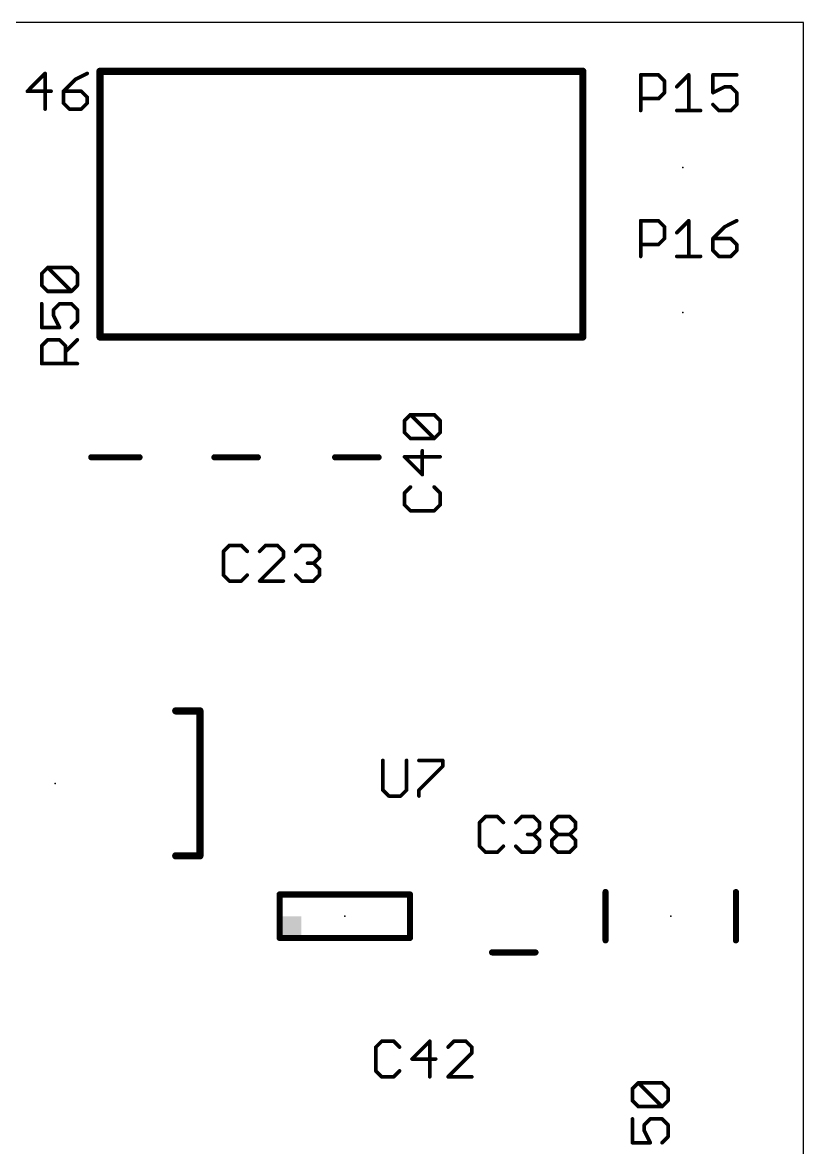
# Model space of a CAD drawing. Extents: x -0.01 to 3.1, y -0.02 to 3.54.
# Drawn here: x 1.922 to 2.559, y 2.626 to 3.543 of the extents above; entities that cross this region are included whole.
import ezdxf

# ---------------------------------------------------------------- set-up
doc = ezdxf.new("R2010")
doc.units = 0
for name, color, linetype in [('20', 7, 'CONTINUOUS'), ('21', 253, 'CONTINUOUS'), ('23', 7, 'CONTINUOUS'), ('25', 253, 'CONTINUOUS')]:
    doc.layers.add(name, color=color, linetype=linetype)

# ---------------------------------------------------------------- blocks, each defined once
blk = doc.blocks.new('RECT')
blk.add_solid([(-0.5, -0.5), (0.5, -0.5), (-0.5, 0.5), (0.5, 0.5)])

msp = doc.modelspace()

# ---------------------------------------------------------------- linework, layer by layer
at = {"layer": '20'}
for p, q in [((2.559055, 3.543307), (0, 3.543307)), ((2.559055, 0), (2.559055, 3.543307))]:
    msp.add_line(p, q, dxfattribs=at)
at = {"layer": '21'}
for points, const_width in [([(1.985433, 3.287008), (1.985433, 3.503543)], 0.005906), ([(1.985433, 3.503543), (2.379134, 3.503543)], 0.005906), ([(2.379134, 3.503543), (2.379134, 3.287008)], 0.005906), ([(2.379134, 3.287008), (1.985433, 3.287008)], 0.005906), ([(2.017717, 3.188976), (1.978346, 3.188976)], 0.005), ([(2.07874, 3.188976), (2.114173, 3.188976)], 0.005), ([(2.177165, 3.188976), (2.212598, 3.188976)], 0.005), ([(2.047244, 2.982283), (2.066929, 2.982283)], 0.005906), ([(2.066929, 2.982283), (2.066929, 2.864173)], 0.005906), ([(2.066929, 2.864173), (2.047244, 2.864173)], 0.005906), ([(2.13189, 2.797244), (2.13189, 2.832677)], 0.005), ([(2.13189, 2.832677), (2.238189, 2.832677)], 0.005), ([(2.238189, 2.797244), (2.238189, 2.832677)], 0.005), ([(2.397638, 2.834646), (2.397638, 2.795276)], 0.005), ([(2.503937, 2.834646), (2.503937, 2.795276)], 0.005), ([(2.13189, 2.797244), (2.238189, 2.797244)], 0.005), ([(2.340551, 2.785433), (2.305118, 2.785433)], 0.005)]:
    msp.add_lwpolyline(points, dxfattribs=dict(at, const_width=const_width))
for points, const_width in [([(1.985433, 3.50502, 1), (1.985433, 3.502067)], 0.002953), ([(1.986909, 3.503543, 1), (1.983957, 3.503543)], 0.002953), ([(2.38061, 3.503543, 1), (2.377657, 3.503543)], 0.002953), ([(2.379134, 3.502067, 1), (2.379134, 3.50502)], 0.002953), ([(1.985433, 3.288484, 1), (1.985433, 3.285531)], 0.002953), ([(1.983957, 3.287008, 1), (1.986909, 3.287008)], 0.002953), ([(2.377657, 3.287008, 1), (2.38061, 3.287008)], 0.002953), ([(2.379134, 3.285531, 1), (2.379134, 3.288484)], 0.002953), ([(1.978346, 3.190226, 1), (1.978346, 3.187726)], 0.0025), ([(2.017717, 3.187726, 1), (2.017717, 3.190226)], 0.0025), ([(2.07874, 3.190226, 1), (2.07874, 3.187726)], 0.0025), ([(2.114173, 3.187726, 1), (2.114173, 3.190226)], 0.0025), ([(2.177165, 3.190226, 1), (2.177165, 3.187726)], 0.0025), ([(2.212598, 3.187726, 1), (2.212598, 3.190226)], 0.0025), ([(2.047244, 2.98376, 1), (2.047244, 2.980807)], 0.002953), ([(2.068406, 2.982283, 1), (2.065453, 2.982283)], 0.002953), ([(2.066929, 2.980807, 1), (2.066929, 2.98376)], 0.002953), ([(2.047244, 2.86565, 1), (2.047244, 2.862697)], 0.002953), ([(2.065453, 2.864173, 1), (2.068406, 2.864173)], 0.002953), ([(2.066929, 2.862697, 1), (2.066929, 2.86565)], 0.002953), ([(2.13314, 2.832677, 1), (2.13064, 2.832677)], 0.0025), ([(2.13189, 2.833927, 1), (2.13189, 2.831427)], 0.0025), ([(2.239439, 2.832677, 1), (2.236939, 2.832677)], 0.0025), ([(2.238189, 2.831427, 1), (2.238189, 2.833927)], 0.0025), ([(2.398888, 2.834646, 1), (2.396388, 2.834646)], 0.0025), ([(2.505187, 2.834646, 1), (2.502687, 2.834646)], 0.0025), ([(2.13189, 2.798494, 1), (2.13189, 2.795994)], 0.0025), ([(2.13064, 2.797244, 1), (2.13314, 2.797244)], 0.0025), ([(2.236939, 2.797244, 1), (2.239439, 2.797244)], 0.0025), ([(2.238189, 2.795994, 1), (2.238189, 2.798494)], 0.0025), ([(2.396388, 2.795276, 1), (2.398888, 2.795276)], 0.0025), ([(2.502687, 2.795276, 1), (2.505187, 2.795276)], 0.0025), ([(2.305118, 2.786683, 1), (2.305118, 2.784183)], 0.0025), ([(2.340551, 2.784183, 1), (2.340551, 2.786683)], 0.0025)]:
    msp.add_lwpolyline(points, format="xyb", dxfattribs=dict(at, const_width=const_width))
at = {"layer": '23'}
for p in [(2.182283, 3.503543), (2.46063, 3.425197), (2.46063, 3.307087), (1.998031, 3.188976), (2.096457, 3.188976), (2.194882, 3.188976), (1.948819, 2.923228), (2.185039, 2.814961), (2.450787, 2.814961), (2.322835, 2.785433)]:
    msp.add_point(p, dxfattribs=at)
at = {"layer": '25', "const_width": 0.003}
for points in [[(1.940753, 3.501785), (1.926241, 3.487272)], [(1.940753, 3.47276), (1.940753, 3.501785)], [(1.975056, 3.501785), (1.965381, 3.496947)], [(1.965381, 3.496947), (1.955706, 3.487272)], [(2.426303, 3.471579), (2.426303, 3.500603)], [(2.426303, 3.500603), (2.440815, 3.500603)], [(2.440815, 3.500603), (2.445653, 3.495766)], [(2.445653, 3.495766), (2.445653, 3.486091)], [(2.455768, 3.490929), (2.465443, 3.500603)], [(2.465443, 3.500603), (2.465443, 3.471579)], [(2.504583, 3.500603), (2.485234, 3.500603)], [(2.485234, 3.500603), (2.485234, 3.486091)], [(1.926241, 3.487272), (1.945591, 3.487272)], [(1.955706, 3.487272), (1.955706, 3.477597)], [(1.970218, 3.487272), (1.955706, 3.487272)], [(1.975056, 3.482435), (1.970218, 3.487272)], [(2.445653, 3.486091), (2.440815, 3.481254)], [(2.485234, 3.486091), (2.494908, 3.490929)], [(2.494908, 3.490929), (2.499746, 3.490929)], [(2.499746, 3.490929), (2.504583, 3.486091)], [(2.504583, 3.486091), (2.504583, 3.476416)], [(1.955706, 3.477597), (1.960543, 3.47276)], [(1.970218, 3.47276), (1.975056, 3.477597)], [(1.975056, 3.477597), (1.975056, 3.482435)], [(2.440815, 3.481254), (2.426303, 3.481254)], [(2.490071, 3.471579), (2.485234, 3.476416)], [(2.504583, 3.476416), (2.499746, 3.471579)], [(1.960543, 3.47276), (1.970218, 3.47276)], [(2.455768, 3.471579), (2.475118, 3.471579)], [(2.499746, 3.471579), (2.490071, 3.471579)], [(2.426303, 3.352681), (2.426303, 3.381706)], [(2.426303, 3.381706), (2.440815, 3.381706)], [(2.440815, 3.381706), (2.445653, 3.376868)], [(2.455768, 3.372031), (2.465443, 3.381706)], [(2.465443, 3.381706), (2.465443, 3.352681)], [(2.504583, 3.381706), (2.494908, 3.376868)], [(2.445653, 3.376868), (2.445653, 3.367193)], [(2.494908, 3.376868), (2.485234, 3.367193)], [(2.445653, 3.367193), (2.440815, 3.362356)], [(2.485234, 3.367193), (2.485234, 3.357518)], [(2.499746, 3.367193), (2.485234, 3.367193)], [(2.504583, 3.362356), (2.499746, 3.367193)], [(2.440815, 3.362356), (2.426303, 3.362356)], [(2.485234, 3.357518), (2.490071, 3.352681)], [(2.499746, 3.352681), (2.504583, 3.357518)], [(2.504583, 3.357518), (2.504583, 3.362356)], [(2.455768, 3.352681), (2.475118, 3.352681)], [(2.490071, 3.352681), (2.499746, 3.352681)], [(1.937979, 3.338722), (1.942817, 3.34356)], [(1.937979, 3.329047), (1.937979, 3.338722)], [(1.942817, 3.34356), (1.962167, 3.34356)], [(1.962167, 3.32421), (1.942817, 3.34356)], [(1.962167, 3.34356), (1.967004, 3.338722)], [(1.967004, 3.338722), (1.967004, 3.329047)], [(1.942817, 3.32421), (1.937979, 3.329047)], [(1.967004, 3.329047), (1.962167, 3.32421)], [(1.962167, 3.32421), (1.942817, 3.32421)], [(1.937979, 3.314094), (1.937979, 3.294745)], [(1.947654, 3.309257), (1.952492, 3.314094)], [(1.947654, 3.30442), (1.947654, 3.309257)], [(1.952492, 3.314094), (1.962167, 3.314094)], [(1.962167, 3.314094), (1.967004, 3.309257)], [(1.967004, 3.309257), (1.967004, 3.299582)], [(1.952492, 3.294745), (1.947654, 3.30442)], [(1.967004, 3.299582), (1.962167, 3.294745)], [(1.937979, 3.294745), (1.952492, 3.294745)], [(1.937979, 3.279792), (1.942817, 3.284629)], [(1.942817, 3.284629), (1.952492, 3.284629)], [(1.952492, 3.284629), (1.957329, 3.279792)], [(1.957329, 3.274954), (1.967004, 3.284629)], [(1.937979, 3.26528), (1.937979, 3.279792)], [(1.957329, 3.279792), (1.957329, 3.26528)], [(1.967004, 3.26528), (1.937979, 3.26528)], [(2.233759, 3.218831), (2.238596, 3.223668)], [(2.233759, 3.209156), (2.233759, 3.218831)], [(2.238596, 3.223668), (2.257946, 3.223668)], [(2.257946, 3.204318), (2.238596, 3.223668)], [(2.257946, 3.223668), (2.262783, 3.218831)], [(2.262783, 3.218831), (2.262783, 3.209156)], [(2.238596, 3.204318), (2.233759, 3.209156)], [(2.262783, 3.209156), (2.257946, 3.204318)], [(2.257946, 3.204318), (2.238596, 3.204318)], [(2.262783, 3.189365), (2.233759, 3.189365)], [(2.233759, 3.189365), (2.248271, 3.174853)], [(2.248271, 3.174853), (2.248271, 3.194203)], [(2.238596, 3.164738), (2.233759, 3.1599)], [(2.262783, 3.1599), (2.257946, 3.164738)], [(2.233759, 3.1599), (2.233759, 3.150225)], [(2.262783, 3.150225), (2.262783, 3.1599)], [(2.233759, 3.150225), (2.238596, 3.145388)], [(2.238596, 3.145388), (2.257946, 3.145388)], [(2.257946, 3.145388), (2.262783, 3.150225)], [(2.090983, 3.117139), (2.086146, 3.112301)], [(2.100658, 3.117139), (2.090983, 3.117139)], [(2.105495, 3.112301), (2.100658, 3.117139)], [(2.120448, 3.117139), (2.115611, 3.112301)], [(2.130123, 3.117139), (2.120448, 3.117139)], [(2.134961, 3.112301), (2.130123, 3.117139)], [(2.145076, 3.112301), (2.149913, 3.117139)], [(2.149913, 3.117139), (2.159588, 3.117139)], [(2.159588, 3.117139), (2.164426, 3.112301)], [(2.086146, 3.112301), (2.086146, 3.092952)], [(2.115611, 3.088114), (2.134961, 3.107464)], [(2.134961, 3.107464), (2.134961, 3.112301)], [(2.164426, 3.107464), (2.159588, 3.102626)], [(2.164426, 3.112301), (2.164426, 3.107464)], [(2.159588, 3.102626), (2.154751, 3.102626)], [(2.159588, 3.102626), (2.164426, 3.097789)], [(2.164426, 3.097789), (2.164426, 3.092952)], [(2.086146, 3.092952), (2.090983, 3.088114)], [(2.100658, 3.088114), (2.105495, 3.092952)], [(2.149913, 3.088114), (2.145076, 3.092952)], [(2.164426, 3.092952), (2.159588, 3.088114)], [(2.090983, 3.088114), (2.100658, 3.088114)], [(2.134961, 3.088114), (2.115611, 3.088114)], [(2.159588, 3.088114), (2.149913, 3.088114)], [(2.216067, 2.941942), (2.216067, 2.917755)], [(2.235417, 2.917755), (2.235417, 2.941942)], [(2.245532, 2.941942), (2.264882, 2.941942)], [(2.264882, 2.941942), (2.264882, 2.937105)], [(2.264882, 2.937105), (2.245532, 2.917755)], [(2.216067, 2.917755), (2.220904, 2.912917)], [(2.230579, 2.912917), (2.235417, 2.917755)], [(2.245532, 2.917755), (2.245532, 2.912917)], [(2.220904, 2.912917), (2.230579, 2.912917)], [(2.299832, 2.896163), (2.294994, 2.891325)], [(2.309507, 2.896163), (2.299832, 2.896163)], [(2.314344, 2.891325), (2.309507, 2.896163)], [(2.324459, 2.891325), (2.329297, 2.896163)], [(2.329297, 2.896163), (2.338972, 2.896163)], [(2.338972, 2.896163), (2.343809, 2.891325)], [(2.353925, 2.891325), (2.358762, 2.896163)], [(2.358762, 2.896163), (2.368437, 2.896163)], [(2.368437, 2.896163), (2.373274, 2.891325)], [(2.294994, 2.891325), (2.294994, 2.871975)], [(2.343809, 2.891325), (2.343809, 2.886488)], [(2.353925, 2.886488), (2.353925, 2.891325)], [(2.373274, 2.891325), (2.373274, 2.886488)], [(2.338972, 2.88165), (2.334134, 2.88165)], [(2.343809, 2.886488), (2.338972, 2.88165)], [(2.338972, 2.88165), (2.343809, 2.876813)], [(2.358762, 2.88165), (2.353925, 2.886488)], [(2.353925, 2.876813), (2.358762, 2.88165)], [(2.358762, 2.88165), (2.368437, 2.88165)], [(2.373274, 2.886488), (2.368437, 2.88165)], [(2.368437, 2.88165), (2.373274, 2.876813)], [(2.294994, 2.871975), (2.299832, 2.867138)], [(2.309507, 2.867138), (2.314344, 2.871975)], [(2.329297, 2.867138), (2.324459, 2.871975)], [(2.343809, 2.871975), (2.338972, 2.867138)], [(2.343809, 2.876813), (2.343809, 2.871975)], [(2.353925, 2.871975), (2.353925, 2.876813)], [(2.358762, 2.867138), (2.353925, 2.871975)], [(2.373274, 2.871975), (2.368437, 2.867138)], [(2.373274, 2.876813), (2.373274, 2.871975)], [(2.299832, 2.867138), (2.309507, 2.867138)], [(2.338972, 2.867138), (2.329297, 2.867138)], [(2.368437, 2.867138), (2.358762, 2.867138)], [(2.215186, 2.713092), (2.210349, 2.708254)], [(2.224861, 2.713092), (2.215186, 2.713092)], [(2.229698, 2.708254), (2.224861, 2.713092)], [(2.254326, 2.713092), (2.239814, 2.698579)], [(2.254326, 2.684067), (2.254326, 2.713092)], [(2.274116, 2.713092), (2.269279, 2.708254)], [(2.283791, 2.713092), (2.274116, 2.713092)], [(2.288629, 2.708254), (2.283791, 2.713092)], [(2.210349, 2.708254), (2.210349, 2.688904)], [(2.269279, 2.684067), (2.288629, 2.703417)], [(2.288629, 2.703417), (2.288629, 2.708254)], [(2.239814, 2.698579), (2.259164, 2.698579)], [(2.210349, 2.688904), (2.215186, 2.684067)], [(2.224861, 2.684067), (2.229698, 2.688904)], [(2.215186, 2.684067), (2.224861, 2.684067)], [(2.288629, 2.684067), (2.269279, 2.684067)], [(2.419574, 2.674352), (2.424411, 2.67919)], [(2.424411, 2.67919), (2.443761, 2.67919)], [(2.443761, 2.65984), (2.424411, 2.67919)], [(2.443761, 2.67919), (2.448598, 2.674352)], [(2.419574, 2.664677), (2.419574, 2.674352)], [(2.448598, 2.674352), (2.448598, 2.664677)], [(2.424411, 2.65984), (2.419574, 2.664677)], [(2.443761, 2.65984), (2.424411, 2.65984)], [(2.448598, 2.664677), (2.443761, 2.65984)], [(2.419574, 2.649724), (2.419574, 2.630375)], [(2.429249, 2.644887), (2.434086, 2.649724)], [(2.434086, 2.649724), (2.443761, 2.649724)], [(2.443761, 2.649724), (2.448598, 2.644887)], [(2.429249, 2.640049), (2.429249, 2.644887)], [(2.434086, 2.630375), (2.429249, 2.640049)], [(2.448598, 2.644887), (2.448598, 2.635212)], [(2.419574, 2.630375), (2.434086, 2.630375)], [(2.448598, 2.635212), (2.443761, 2.630375)]]:
    msp.add_lwpolyline(points, dxfattribs=at)
at = {"layer": '25', "const_width": 0.0015}
for points in [[(1.941503, 3.501785, 1), (1.940003, 3.501785)], [(1.941283, 3.501254, 1), (1.940223, 3.502315)], [(1.975391, 3.501114, 1), (1.97472, 3.502455)], [(1.965045, 3.497618, 1), (1.965716, 3.496276)], [(1.965911, 3.496417, 1), (1.96485, 3.497477)], [(2.427053, 3.500603, 1), (2.425553, 3.500603)], [(2.426303, 3.501353, 1), (2.426303, 3.499853)], [(2.441346, 3.501134, 1), (2.440285, 3.500073)], [(2.440815, 3.499853, 1), (2.440815, 3.501353)], [(2.446403, 3.495766, 1), (2.444903, 3.495766)], [(2.445123, 3.495236, 1), (2.446183, 3.496296)], [(2.466193, 3.500603, 1), (2.464693, 3.500603)], [(2.465973, 3.500073, 1), (2.464913, 3.501134)], [(2.485234, 3.501353, 1), (2.485234, 3.499853)], [(2.485984, 3.500603, 1), (2.484484, 3.500603)], [(2.504583, 3.499853, 1), (2.504583, 3.501353)], [(1.926241, 3.488022, 1), (1.926241, 3.486522)], [(1.92571, 3.487802, 1), (1.926771, 3.486742)], [(1.945591, 3.486522, 1), (1.945591, 3.488022)], [(1.956456, 3.487272, 1), (1.954956, 3.487272)], [(1.955706, 3.488022, 1), (1.955706, 3.486522)], [(1.955176, 3.487802, 1), (1.956236, 3.486742)], [(1.970749, 3.487802, 1), (1.969688, 3.486742)], [(1.970218, 3.486522, 1), (1.970218, 3.488022)], [(2.444903, 3.486091, 1), (2.446403, 3.486091)], [(2.446183, 3.485561, 1), (2.445123, 3.486621)], [(2.455238, 3.491459, 1), (2.456299, 3.490398)], [(2.484898, 3.486762, 1), (2.485569, 3.48542)], [(2.484484, 3.486091, 1), (2.485984, 3.486091)], [(2.494908, 3.491679, 1), (2.494908, 3.490179)], [(2.495244, 3.490258, 1), (2.494573, 3.491599)], [(2.500276, 3.491459, 1), (2.499215, 3.490398)], [(2.499746, 3.490179, 1), (2.499746, 3.491679)], [(2.505333, 3.486091, 1), (2.503833, 3.486091)], [(2.504053, 3.485561, 1), (2.505114, 3.486621)], [(1.956236, 3.478128, 1), (1.955176, 3.477067)], [(1.954956, 3.477597, 1), (1.956456, 3.477597)], [(1.975806, 3.482435, 1), (1.974306, 3.482435)], [(1.974306, 3.477597, 1), (1.975806, 3.477597)], [(1.974525, 3.481904, 1), (1.975586, 3.482965)], [(1.975586, 3.477067, 1), (1.974525, 3.478128)], [(2.426303, 3.482004, 1), (2.426303, 3.480504)], [(2.440285, 3.481784, 1), (2.441346, 3.480723)], [(2.440815, 3.480504, 1), (2.440815, 3.482004)], [(2.485764, 3.476946, 1), (2.484703, 3.475886)], [(2.503833, 3.476416, 1), (2.505333, 3.476416)], [(2.505114, 3.475886, 1), (2.504053, 3.476946)], [(1.940003, 3.47276, 1), (1.941503, 3.47276)], [(1.960543, 3.47351, 1), (1.960543, 3.47201)], [(1.960013, 3.47223, 1), (1.961074, 3.47329)], [(1.969688, 3.47329, 1), (1.970749, 3.47223)], [(1.970218, 3.47201, 1), (1.970218, 3.47351)], [(2.425553, 3.471579, 1), (2.427053, 3.471579)], [(2.455768, 3.472329, 1), (2.455768, 3.470829)], [(2.464693, 3.471579, 1), (2.466193, 3.471579)], [(2.475118, 3.470829, 1), (2.475118, 3.472329)], [(2.490071, 3.472329, 1), (2.490071, 3.470829)], [(2.489541, 3.471048, 1), (2.490601, 3.472109)], [(2.499215, 3.472109, 1), (2.500276, 3.471048)], [(2.499746, 3.470829, 1), (2.499746, 3.472329)], [(2.427053, 3.381706, 1), (2.425553, 3.381706)], [(2.426303, 3.382456, 1), (2.426303, 3.380956)], [(2.441346, 3.382236, 1), (2.440285, 3.381176)], [(2.440815, 3.380956, 1), (2.440815, 3.382456)], [(2.466193, 3.381706, 1), (2.464693, 3.381706)], [(2.465973, 3.381176, 1), (2.464913, 3.382236)], [(2.504919, 3.381035, 1), (2.504248, 3.382377)], [(2.446403, 3.376868, 1), (2.444903, 3.376868)], [(2.445123, 3.376338, 1), (2.446183, 3.377399)], [(2.494573, 3.377539, 1), (2.495244, 3.376198)], [(2.495439, 3.376338, 1), (2.494378, 3.377399)], [(2.444903, 3.367193, 1), (2.446403, 3.367193)], [(2.446183, 3.366663, 1), (2.445123, 3.367724)], [(2.455238, 3.372561, 1), (2.456299, 3.371501)], [(2.484703, 3.367724, 1), (2.485764, 3.366663)], [(2.485984, 3.367193, 1), (2.484484, 3.367193)], [(2.485234, 3.367943, 1), (2.485234, 3.366443)], [(2.500276, 3.367724, 1), (2.499215, 3.366663)], [(2.499746, 3.366443, 1), (2.499746, 3.367943)], [(2.426303, 3.363106, 1), (2.426303, 3.361606)], [(2.440285, 3.362886, 1), (2.441346, 3.361826)], [(2.440815, 3.361606, 1), (2.440815, 3.363106)], [(2.485764, 3.358049, 1), (2.484703, 3.356988)], [(2.484484, 3.357518, 1), (2.485984, 3.357518)], [(2.505333, 3.362356, 1), (2.503833, 3.362356)], [(2.503833, 3.357518, 1), (2.505333, 3.357518)], [(2.504053, 3.361826, 1), (2.505114, 3.362886)], [(2.505114, 3.356988, 1), (2.504053, 3.358049)], [(2.425553, 3.352681, 1), (2.427053, 3.352681)], [(2.455768, 3.353431, 1), (2.455768, 3.351931)], [(2.464693, 3.352681, 1), (2.466193, 3.352681)], [(2.475118, 3.351931, 1), (2.475118, 3.353431)], [(2.490071, 3.353431, 1), (2.490071, 3.351931)], [(2.489541, 3.352151, 1), (2.490601, 3.353211)], [(2.499215, 3.353211, 1), (2.500276, 3.352151)], [(2.499746, 3.351931, 1), (2.499746, 3.353431)], [(1.938729, 3.338722, 1), (1.937229, 3.338722)], [(1.937449, 3.339253, 1), (1.93851, 3.338192)], [(1.943347, 3.34409, 1), (1.942286, 3.343029)], [(1.942817, 3.34431, 1), (1.942817, 3.34281)], [(1.943347, 3.343029, 1), (1.942286, 3.34409)], [(1.962697, 3.34409, 1), (1.961636, 3.343029)], [(1.962167, 3.34281, 1), (1.962167, 3.34431)], [(1.967754, 3.338722, 1), (1.966254, 3.338722)], [(1.966474, 3.338192, 1), (1.967534, 3.339253)], [(1.93851, 3.329578, 1), (1.937449, 3.328517)], [(1.937229, 3.329047, 1), (1.938729, 3.329047)], [(1.966254, 3.329047, 1), (1.967754, 3.329047)], [(1.967534, 3.328517, 1), (1.966474, 3.329578)], [(1.942817, 3.32496, 1), (1.942817, 3.32346)], [(1.942286, 3.32368, 1), (1.943347, 3.32474)], [(1.961636, 3.32474, 1), (1.962697, 3.32368)], [(1.961636, 3.32368, 1), (1.962697, 3.32474)], [(1.962167, 3.32346, 1), (1.962167, 3.32496)], [(1.938729, 3.314094, 1), (1.937229, 3.314094)], [(1.948404, 3.309257, 1), (1.946904, 3.309257)], [(1.947124, 3.309787, 1), (1.948184, 3.308727)], [(1.952492, 3.314844, 1), (1.952492, 3.313344)], [(1.953022, 3.313564, 1), (1.951961, 3.314625)], [(1.962697, 3.314625, 1), (1.961636, 3.313564)], [(1.962167, 3.313344, 1), (1.962167, 3.314844)], [(1.967754, 3.309257, 1), (1.966254, 3.309257)], [(1.966474, 3.308727, 1), (1.967534, 3.309787)], [(1.948325, 3.304755, 1), (1.946983, 3.304084)], [(1.946904, 3.30442, 1), (1.948404, 3.30442)], [(1.967534, 3.299052, 1), (1.966474, 3.300112)], [(1.937979, 3.295495, 1), (1.937979, 3.293995)], [(1.937229, 3.294745, 1), (1.938729, 3.294745)], [(1.951821, 3.294409, 1), (1.953162, 3.29508)], [(1.952492, 3.293995, 1), (1.952492, 3.295495)], [(1.961636, 3.295275, 1), (1.962697, 3.294214)], [(1.966254, 3.299582, 1), (1.967754, 3.299582)], [(1.942817, 3.285379, 1), (1.942817, 3.283879)], [(1.943347, 3.284099, 1), (1.942286, 3.28516)], [(1.953022, 3.28516, 1), (1.951961, 3.284099)], [(1.952492, 3.283879, 1), (1.952492, 3.285379)], [(1.967534, 3.284099, 1), (1.966474, 3.28516)], [(1.938729, 3.279792, 1), (1.937229, 3.279792)], [(1.937449, 3.280322, 1), (1.93851, 3.279262)], [(1.958079, 3.279792, 1), (1.956579, 3.279792)], [(1.956799, 3.275485, 1), (1.957859, 3.274424)], [(1.956799, 3.279262, 1), (1.957859, 3.280322)], [(1.937979, 3.26603, 1), (1.937979, 3.26453)], [(1.937229, 3.26528, 1), (1.938729, 3.26528)], [(1.956579, 3.26528, 1), (1.958079, 3.26528)], [(1.967004, 3.26453, 1), (1.967004, 3.26603)], [(2.233228, 3.219361, 1), (2.234289, 3.2183)], [(2.234509, 3.218831, 1), (2.233009, 3.218831)], [(2.238596, 3.224418, 1), (2.238596, 3.222918)], [(2.239127, 3.224198, 1), (2.238066, 3.223138)], [(2.239127, 3.223138, 1), (2.238066, 3.224198)], [(2.258476, 3.224198, 1), (2.257416, 3.223138)], [(2.257946, 3.222918, 1), (2.257946, 3.224418)], [(2.263533, 3.218831, 1), (2.262033, 3.218831)], [(2.262253, 3.2183, 1), (2.263314, 3.219361)], [(2.234289, 3.209686, 1), (2.233228, 3.208625)], [(2.233009, 3.209156, 1), (2.234509, 3.209156)], [(2.262033, 3.209156, 1), (2.263533, 3.209156)], [(2.263314, 3.208625, 1), (2.262253, 3.209686)], [(2.238596, 3.205068, 1), (2.238596, 3.203568)], [(2.238066, 3.203788, 1), (2.239127, 3.204849)], [(2.257416, 3.204849, 1), (2.258476, 3.203788)], [(2.257416, 3.203788, 1), (2.258476, 3.204849)], [(2.257946, 3.203568, 1), (2.257946, 3.205068)], [(2.234289, 3.189896, 1), (2.233228, 3.188835)], [(2.233759, 3.190115, 1), (2.233759, 3.188615)], [(2.249021, 3.194203, 1), (2.247521, 3.194203)], [(2.262783, 3.188615, 1), (2.262783, 3.190115)], [(2.247521, 3.174853, 1), (2.249021, 3.174853)], [(2.247741, 3.174323, 1), (2.248801, 3.175383)], [(2.239127, 3.164207, 1), (2.238066, 3.165268)], [(2.258476, 3.165268, 1), (2.257416, 3.164207)], [(2.233228, 3.160431, 1), (2.234289, 3.15937)], [(2.234509, 3.1599, 1), (2.233009, 3.1599)], [(2.263533, 3.1599, 1), (2.262033, 3.1599)], [(2.262253, 3.15937, 1), (2.263314, 3.160431)], [(2.234289, 3.150756, 1), (2.233228, 3.149695)], [(2.233009, 3.150225, 1), (2.234509, 3.150225)], [(2.238596, 3.146138, 1), (2.238596, 3.144638)], [(2.238066, 3.144858, 1), (2.239127, 3.145918)], [(2.257416, 3.145918, 1), (2.258476, 3.144858)], [(2.257946, 3.144638, 1), (2.257946, 3.146138)], [(2.262033, 3.150225, 1), (2.263533, 3.150225)], [(2.263314, 3.149695, 1), (2.262253, 3.150756)], [(2.090983, 3.117889, 1), (2.090983, 3.116389)], [(2.091513, 3.116609, 1), (2.090453, 3.117669)], [(2.101188, 3.117669, 1), (2.100128, 3.116609)], [(2.100658, 3.116389, 1), (2.100658, 3.117889)], [(2.120448, 3.117889, 1), (2.120448, 3.116389)], [(2.120979, 3.116609, 1), (2.119918, 3.117669)], [(2.130653, 3.117669, 1), (2.129593, 3.116609)], [(2.130123, 3.116389, 1), (2.130123, 3.117889)], [(2.149913, 3.117889, 1), (2.149913, 3.116389)], [(2.150444, 3.116609, 1), (2.149383, 3.117669)], [(2.160119, 3.117669, 1), (2.159058, 3.116609)], [(2.159588, 3.116389, 1), (2.159588, 3.117889)], [(2.085615, 3.112832, 1), (2.086676, 3.111771)], [(2.086896, 3.112301, 1), (2.085396, 3.112301)], [(2.104965, 3.111771, 1), (2.106026, 3.112832)], [(2.115081, 3.112832, 1), (2.116141, 3.111771)], [(2.135711, 3.112301, 1), (2.134211, 3.112301)], [(2.134211, 3.107464, 1), (2.135711, 3.107464)], [(2.13443, 3.111771, 1), (2.135491, 3.112832)], [(2.135491, 3.106934, 1), (2.13443, 3.107994)], [(2.144546, 3.112832, 1), (2.145606, 3.111771)], [(2.165176, 3.112301, 1), (2.163676, 3.112301)], [(2.163676, 3.107464, 1), (2.165176, 3.107464)], [(2.163895, 3.111771, 1), (2.164956, 3.112832)], [(2.164956, 3.106934, 1), (2.163895, 3.107994)], [(2.154751, 3.103376, 1), (2.154751, 3.101876)], [(2.160119, 3.103157, 1), (2.159058, 3.102096)], [(2.159058, 3.103157, 1), (2.160119, 3.102096)], [(2.159588, 3.101876, 1), (2.159588, 3.103376)], [(2.165176, 3.097789, 1), (2.163676, 3.097789)], [(2.163895, 3.097259, 1), (2.164956, 3.098319)], [(2.086676, 3.093482, 1), (2.085615, 3.092421)], [(2.085396, 3.092952, 1), (2.086896, 3.092952)], [(2.106026, 3.092421, 1), (2.104965, 3.093482)], [(2.145606, 3.093482, 1), (2.144546, 3.092421)], [(2.163676, 3.092952, 1), (2.165176, 3.092952)], [(2.164956, 3.092421, 1), (2.163895, 3.093482)], [(2.090983, 3.088864, 1), (2.090983, 3.087364)], [(2.090453, 3.087584, 1), (2.091513, 3.088645)], [(2.100128, 3.088645, 1), (2.101188, 3.087584)], [(2.100658, 3.087364, 1), (2.100658, 3.088864)], [(2.115611, 3.088864, 1), (2.115611, 3.087364)], [(2.115081, 3.088645, 1), (2.116141, 3.087584)], [(2.134961, 3.087364, 1), (2.134961, 3.088864)], [(2.149913, 3.088864, 1), (2.149913, 3.087364)], [(2.149383, 3.087584, 1), (2.150444, 3.088645)], [(2.159058, 3.088645, 1), (2.160119, 3.087584)], [(2.159588, 3.087364, 1), (2.159588, 3.088864)], [(2.216817, 2.941942, 1), (2.215317, 2.941942)], [(2.236167, 2.941942, 1), (2.234667, 2.941942)], [(2.245532, 2.942692, 1), (2.245532, 2.941192)], [(2.265632, 2.941942, 1), (2.264132, 2.941942)], [(2.264882, 2.941192, 1), (2.264882, 2.942692)], [(2.264132, 2.937105, 1), (2.265632, 2.937105)], [(2.265412, 2.936574, 1), (2.264352, 2.937635)], [(2.216597, 2.918285, 1), (2.215537, 2.917224)], [(2.215317, 2.917755, 1), (2.216817, 2.917755)], [(2.234667, 2.917755, 1), (2.236167, 2.917755)], [(2.235947, 2.917224, 1), (2.234886, 2.918285)], [(2.246282, 2.917755, 1), (2.244782, 2.917755)], [(2.245002, 2.918285, 1), (2.246062, 2.917224)], [(2.220904, 2.913667, 1), (2.220904, 2.912167)], [(2.220374, 2.912387, 1), (2.221435, 2.913448)], [(2.230049, 2.913448, 1), (2.23111, 2.912387)], [(2.230579, 2.912167, 1), (2.230579, 2.913667)], [(2.244782, 2.912917, 1), (2.246282, 2.912917)], [(2.299832, 2.896913, 1), (2.299832, 2.895413)], [(2.300362, 2.895632, 1), (2.299301, 2.896693)], [(2.310037, 2.896693, 1), (2.308976, 2.895632)], [(2.309507, 2.895413, 1), (2.309507, 2.896913)], [(2.329297, 2.896913, 1), (2.329297, 2.895413)], [(2.329827, 2.895632, 1), (2.328766, 2.896693)], [(2.339502, 2.896693, 1), (2.338441, 2.895632)], [(2.338972, 2.895413, 1), (2.338972, 2.896913)], [(2.358762, 2.896913, 1), (2.358762, 2.895413)], [(2.359292, 2.895632, 1), (2.358232, 2.896693)], [(2.368967, 2.896693, 1), (2.367907, 2.895632)], [(2.368437, 2.895413, 1), (2.368437, 2.896913)], [(2.295744, 2.891325, 1), (2.294244, 2.891325)], [(2.294464, 2.891855, 1), (2.295525, 2.890795)], [(2.313814, 2.890795, 1), (2.314874, 2.891855)], [(2.323929, 2.891855, 1), (2.32499, 2.890795)], [(2.344559, 2.891325, 1), (2.343059, 2.891325)], [(2.343279, 2.890795, 1), (2.34434, 2.891855)], [(2.354675, 2.891325, 1), (2.353175, 2.891325)], [(2.353394, 2.891855, 1), (2.354455, 2.890795)], [(2.374024, 2.891325, 1), (2.372524, 2.891325)], [(2.372744, 2.890795, 1), (2.373805, 2.891855)], [(2.334134, 2.8824, 1), (2.334134, 2.8809)], [(2.339502, 2.88218, 1), (2.338441, 2.88112)], [(2.338441, 2.88218, 1), (2.339502, 2.88112)], [(2.338972, 2.8809, 1), (2.338972, 2.8824)], [(2.343059, 2.886488, 1), (2.344559, 2.886488)], [(2.34434, 2.885957, 1), (2.343279, 2.887018)], [(2.354455, 2.887018, 1), (2.353394, 2.885957)], [(2.353175, 2.886488, 1), (2.354675, 2.886488)], [(2.358762, 2.8824, 1), (2.358762, 2.8809)], [(2.359292, 2.88112, 1), (2.358232, 2.88218)], [(2.358232, 2.88112, 1), (2.359292, 2.88218)], [(2.368967, 2.88218, 1), (2.367907, 2.88112)], [(2.367907, 2.88218, 1), (2.368967, 2.88112)], [(2.368437, 2.8809, 1), (2.368437, 2.8824)], [(2.372524, 2.886488, 1), (2.374024, 2.886488)], [(2.373805, 2.885957, 1), (2.372744, 2.887018)], [(2.294244, 2.871975, 1), (2.295744, 2.871975)], [(2.295525, 2.872505, 1), (2.294464, 2.871445)], [(2.314874, 2.871445, 1), (2.313814, 2.872505)], [(2.32499, 2.872505, 1), (2.323929, 2.871445)], [(2.344559, 2.876813, 1), (2.343059, 2.876813)], [(2.343059, 2.871975, 1), (2.344559, 2.871975)], [(2.343279, 2.876282, 1), (2.34434, 2.877343)], [(2.34434, 2.871445, 1), (2.343279, 2.872505)], [(2.353394, 2.877343, 1), (2.354455, 2.876282)], [(2.354675, 2.876813, 1), (2.353175, 2.876813)], [(2.354455, 2.872505, 1), (2.353394, 2.871445)], [(2.353175, 2.871975, 1), (2.354675, 2.871975)], [(2.374024, 2.876813, 1), (2.372524, 2.876813)], [(2.372524, 2.871975, 1), (2.374024, 2.871975)], [(2.372744, 2.876282, 1), (2.373805, 2.877343)], [(2.373805, 2.871445, 1), (2.372744, 2.872505)], [(2.299832, 2.867888, 1), (2.299832, 2.866388)], [(2.299301, 2.866607, 1), (2.300362, 2.867668)], [(2.308976, 2.867668, 1), (2.310037, 2.866607)], [(2.309507, 2.866388, 1), (2.309507, 2.867888)], [(2.329297, 2.867888, 1), (2.329297, 2.866388)], [(2.328766, 2.866607, 1), (2.329827, 2.867668)], [(2.338441, 2.867668, 1), (2.339502, 2.866607)], [(2.338972, 2.866388, 1), (2.338972, 2.867888)], [(2.358762, 2.867888, 1), (2.358762, 2.866388)], [(2.358232, 2.866607, 1), (2.359292, 2.867668)], [(2.367907, 2.867668, 1), (2.368967, 2.866607)], [(2.368437, 2.866388, 1), (2.368437, 2.867888)], [(2.215186, 2.713842, 1), (2.215186, 2.712342)], [(2.215716, 2.712561, 1), (2.214656, 2.713622)], [(2.225391, 2.713622, 1), (2.224331, 2.712561)], [(2.224861, 2.712342, 1), (2.224861, 2.713842)], [(2.255076, 2.713092, 1), (2.253576, 2.713092)], [(2.254856, 2.712561, 1), (2.253796, 2.713622)], [(2.274116, 2.713842, 1), (2.274116, 2.712342)], [(2.274647, 2.712561, 1), (2.273586, 2.713622)], [(2.284322, 2.713622, 1), (2.283261, 2.712561)], [(2.283791, 2.712342, 1), (2.283791, 2.713842)], [(2.209818, 2.708785, 1), (2.210879, 2.707724)], [(2.211099, 2.708254, 1), (2.209599, 2.708254)], [(2.229168, 2.707724, 1), (2.230229, 2.708785)], [(2.268749, 2.708785, 1), (2.269809, 2.707724)], [(2.289379, 2.708254, 1), (2.287879, 2.708254)], [(2.288098, 2.707724, 1), (2.289159, 2.708785)], [(2.289159, 2.702886, 1), (2.288098, 2.703947)], [(2.239283, 2.69911, 1), (2.240344, 2.698049)], [(2.239814, 2.699329, 1), (2.239814, 2.697829)], [(2.259164, 2.697829, 1), (2.259164, 2.699329)], [(2.287879, 2.703417, 1), (2.289379, 2.703417)], [(2.210879, 2.689435, 1), (2.209818, 2.688374)], [(2.209599, 2.688904, 1), (2.211099, 2.688904)], [(2.230229, 2.688374, 1), (2.229168, 2.689435)], [(2.215186, 2.684817, 1), (2.215186, 2.683317)], [(2.214656, 2.683537, 1), (2.215716, 2.684597)], [(2.224331, 2.684597, 1), (2.225391, 2.683537)], [(2.224861, 2.683317, 1), (2.224861, 2.684817)], [(2.253576, 2.684067, 1), (2.255076, 2.684067)], [(2.269279, 2.684817, 1), (2.269279, 2.683317)], [(2.268749, 2.684597, 1), (2.269809, 2.683537)], [(2.288629, 2.683317, 1), (2.288629, 2.684817)], [(2.424411, 2.67994, 1), (2.424411, 2.67844)], [(2.424941, 2.67972, 1), (2.423881, 2.678659)], [(2.424942, 2.678659, 1), (2.423881, 2.67972)], [(2.444291, 2.67972, 1), (2.443231, 2.678659)], [(2.443761, 2.67844, 1), (2.443761, 2.67994)], [(2.420324, 2.674352, 1), (2.418824, 2.674352)], [(2.419043, 2.674882, 1), (2.420104, 2.673822)], [(2.449348, 2.674352, 1), (2.447848, 2.674352)], [(2.448068, 2.673822, 1), (2.449129, 2.674882)], [(2.420104, 2.665208, 1), (2.419043, 2.664147)], [(2.418824, 2.664677, 1), (2.420324, 2.664677)], [(2.424411, 2.66059, 1), (2.424411, 2.65909)], [(2.423881, 2.659309, 1), (2.424941, 2.66037)], [(2.443231, 2.66037, 1), (2.444291, 2.659309)], [(2.443231, 2.659309, 1), (2.444291, 2.66037)], [(2.443761, 2.65909, 1), (2.443761, 2.66059)], [(2.447848, 2.664677, 1), (2.449348, 2.664677)], [(2.449129, 2.664147, 1), (2.448068, 2.665207)], [(2.420324, 2.649724, 1), (2.418824, 2.649724)], [(2.434086, 2.650474, 1), (2.434086, 2.648974)], [(2.434616, 2.649194, 1), (2.433556, 2.650255)], [(2.444291, 2.650255, 1), (2.443231, 2.649194)], [(2.443761, 2.648974, 1), (2.443761, 2.650474)], [(2.429999, 2.644887, 1), (2.428499, 2.644887)], [(2.428718, 2.645417, 1), (2.429779, 2.644357)], [(2.429919, 2.640385, 1), (2.428578, 2.639714)], [(2.428499, 2.640049, 1), (2.429999, 2.640049)], [(2.449348, 2.644887, 1), (2.447848, 2.644887)], [(2.448068, 2.644357, 1), (2.449129, 2.645417)], [(2.419574, 2.631125, 1), (2.419574, 2.629625)], [(2.433415, 2.630039, 1), (2.434757, 2.63071)], [(2.434086, 2.629625, 1), (2.434086, 2.631125)], [(2.443231, 2.630905, 1), (2.444291, 2.629844)], [(2.447848, 2.635212, 1), (2.449348, 2.635212)], [(2.449129, 2.634682, 1), (2.448068, 2.635742)], [(2.418824, 2.630375, 1), (2.420324, 2.630375)]]:
    msp.add_lwpolyline(points, format="xyb", dxfattribs=at)

# ---------------------------------------------------------------- block references
at = {"layer": '21', "xscale": 0.019685, "yscale": 0.015748}
msp.add_blockref('RECT', (2.139764, 2.807087), dxfattribs=at)

doc.saveas('drawing.dxf')
